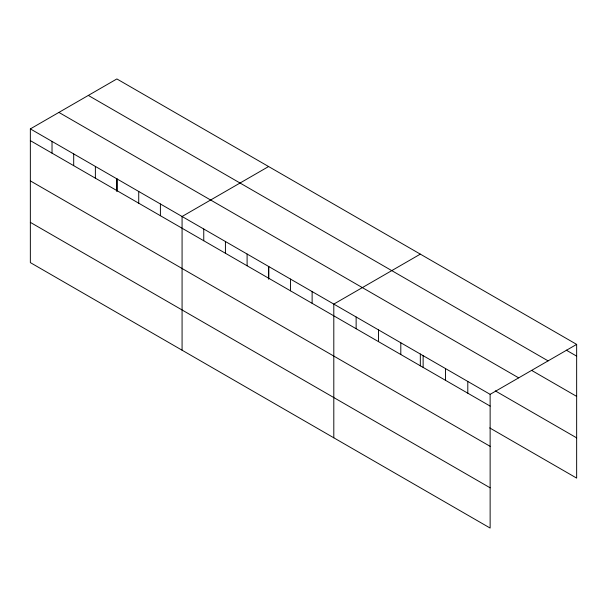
<?xml version="1.0" encoding="UTF-8"?>
<svg xmlns="http://www.w3.org/2000/svg" width="607" height="607" viewBox="0 0 607 607"><rect width="100%" height="100%" fill="white"/><g stroke="black" fill="none" stroke-linecap="round" stroke-linejoin="round"><path stroke-width="0.91" d="M30.35 128.896L490.13 394.345L490.13 528.06L30.35 262.611L30.35 128.896L116.87 78.94L576.65 344.389L576.65 478.104L489.712 427.912M268.598 166.538L182.077 216.494L182.077 350.209M420.325 254.136L333.804 304.092L333.804 437.806M490.13 394.345L576.65 344.389M566.278 350.148L576.65 356.134M88.319 95.428L548.098 360.877M531.982 370.596L576.65 396.386M58.902 112.409L518.682 377.858M495.297 390.885L576.65 437.859M30.35 140.634L490.13 406.091M30.35 180.886L490.13 446.335M30.35 222.359L490.13 487.808M467.8 381.454L467.8 393.192M445.462 368.555L445.462 380.301M423.132 355.664L423.132 367.41M420.325 354.002L420.325 365.9M400.802 342.773L400.802 354.511M378.465 329.874L378.465 341.62M356.134 316.983L356.134 328.728M312.127 291.58L312.127 303.318M290.457 279.061L290.457 290.806M268.78 266.549L268.78 278.294M268.598 266.405L268.598 279.212M247.102 254.037L247.102 265.775M225.425 241.518L225.425 253.263M203.755 229.006L203.755 240.751M160.4 203.975L160.4 215.72M138.73 191.463L138.73 203.208M117.052 178.951L117.052 190.697M116.87 178.807L116.87 191.615M95.375 166.439L95.375 178.177M73.697 153.92L73.697 165.665M52.027 141.408L52.027 153.154"/></g></svg>
